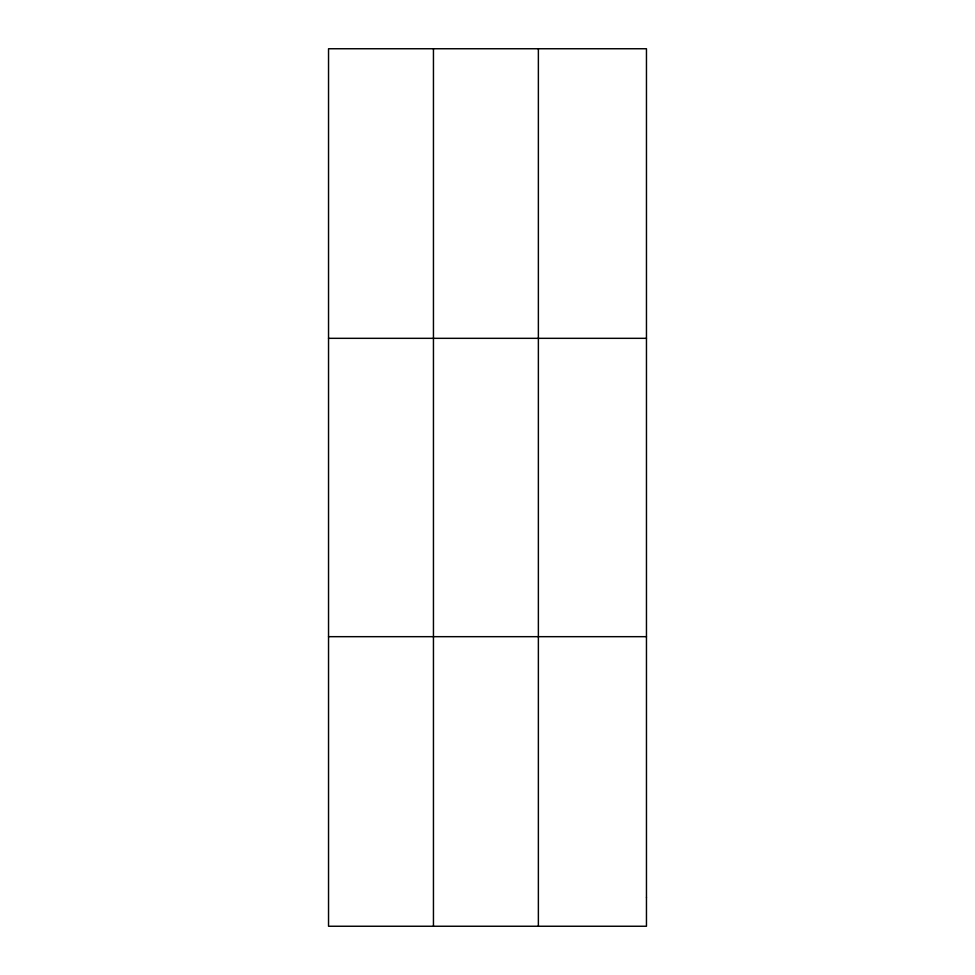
<?xml version="1.0" encoding="UTF-8"?>
<svg xmlns="http://www.w3.org/2000/svg" width="975" height="975" viewBox="0 0 975 975"><rect width="100%" height="100%" fill="white"/><g stroke="black" fill="none" stroke-linecap="round" stroke-linejoin="round"><path stroke-width="1.46" d="M433.448 926.25L433.448 48.75M538.371 926.25L538.371 48.75M328.538 338.325L646.462 338.325M328.538 636.675L646.462 636.675M646.462 897.293L646.462 926.25L328.538 926.25L328.538 48.75L646.462 48.75L646.462 897.293"/></g></svg>
